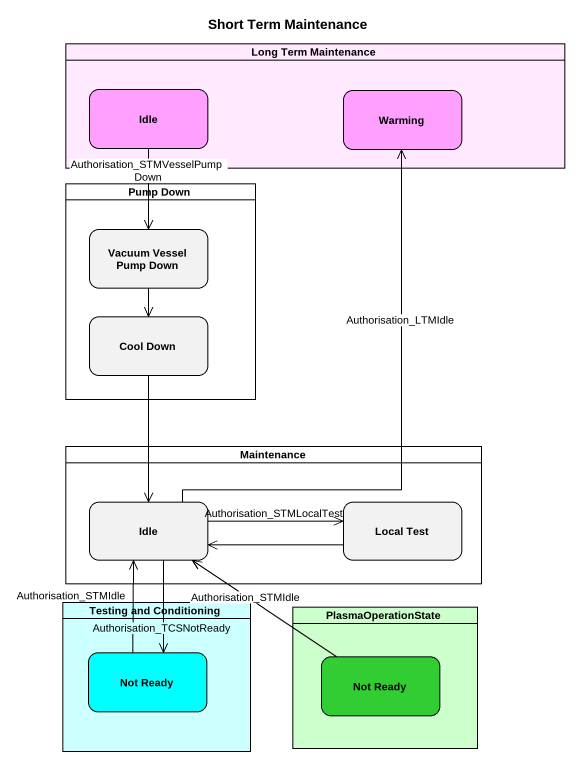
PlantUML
@startuml
title Short Term Maintenance
hide empty description
state "Long Term Maintenance" as Long_Term_Maintenance <<partition>> #FFE9FF {
  state Idle #FFA0FF
  state Warming #FFA0FF
}
state "Pump Down" as Pump_Down <<partition>> {
  state "Vacuum Vessel Pump Down" as Vacuum_Vessel_Pump_Down
  state "Cool Down" as Cool_Down
}
state Maintenance <<partition>> {
  state "Idle" as Idle_2
  state "Local Test" as Local_Test
}
state "Testing and Conditioning" as Testing_and_Conditioning <<partition>> #CCFFFF {
  state "Not Ready" as Not_Ready #00FFFF
}
state PlasmaOperationState <<partition>> #CCFFCC {
  state "Not Ready" as Not_Ready_2 #32CD32
}
Idle --> Vacuum_Vessel_Pump_Down : Authorisation_STMVesselPumpDown
Vacuum_Vessel_Pump_Down --> Cool_Down
Cool_Down --> Idle_2
Idle_2 -up-> Warming : Authorisation_LTMIdle
Idle_2 -right-> Local_Test : Authorisation_STMLocalTest
Idle_2 --> Not_Ready : Authorisation_TCSNotReady
Local_Test -left-> Idle_2
Not_Ready -up-> Idle_2 : Authorisation_STMIdle
Not_Ready_2 -up-> Idle_2 : Authorisation_STMIdle
@enduml
